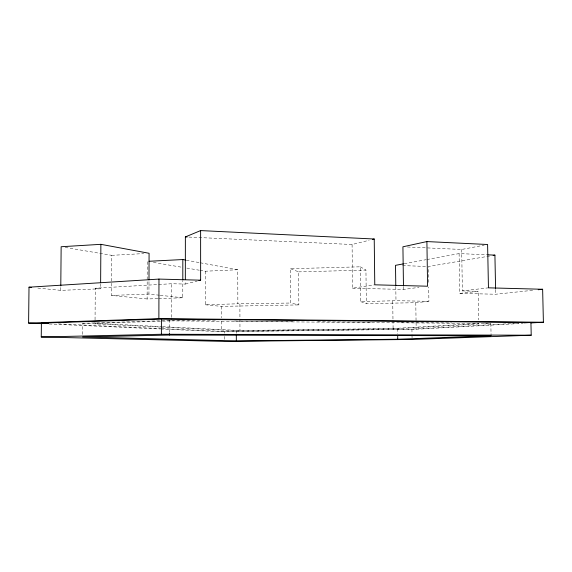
<?xml version="1.0" encoding="UTF-8"?>
<svg xmlns="http://www.w3.org/2000/svg" width="572" height="572" viewBox="0 0 572 572"><rect width="100%" height="100%" fill="white"/><g stroke="black" fill="none" stroke-linecap="round" stroke-linejoin="round"><path stroke-width="0.43" stroke-dasharray="2.86 2.15" d="M158.716 298.584L182.79 297.776L182.804 280.881M95.052 319.82L95.274 288.209L171.736 283.733L185.335 284.07L185.335 281.403M169.348 332.482L169.369 320.477L215.801 320.878M95.045 320.699L95.031 323.337L171.671 320.878L171.671 318.225M171.679 317.346L171.736 283.733M157.822 298.613L147.126 298.977L147.247 261.368M159.359 295.209L148.942 294.072L148.985 280.773M147.126 298.977L111.504 295.424L111.733 255.334L64.636 247.333M82.59 334.391L82.668 323.287L169.369 320.477M37.823 288.073L60.746 290.354L100.593 288.788L100.629 283.455M60.746 290.354L60.782 286.794M185.335 284.07L197.233 281.052M188.939 237.087L352.087 244.494L369.119 240.276M407.378 247.004L461.661 249.471L484.141 245.173M404.218 263.728L425.997 259.702M426.869 259.538L459.101 253.582L487.051 254.797M489.661 256.034L428.371 266.523L428.635 283.476M352.087 244.494L352.545 288.195L374.774 284.813M352.545 288.195L403.517 289.453L418.997 287.366M461.661 249.471L462.398 290.905L488.452 287.83M290.547 268.726L298.627 271.872L298.849 304.912L290.762 303.031L290.547 268.726L360.367 266.809L360.753 301.673L395.981 300.686L428.914 301.315L428.693 287.044M459.101 253.582L459.802 293.4L478.256 291.291L478.8 319.884M360.753 301.673L366.323 303.639L415.787 302.702L428.914 301.315M459.802 293.4L495.702 294.237L532.889 290.297M162.605 326.683L239.968 330.516L393.1 328.528L478.864 323.459L171.671 320.878M160.825 327.084L236.307 330.752L397.59 328.664L490.833 323.237L491.083 335.757M111.733 255.334L143.744 253.575M162.434 328.657L224.732 331.51L411.933 329.115L518.504 323.173M160.653 329.007L221.328 331.731L416.18 329.243L522.937 323.366M199.971 270.327L205.241 271.221L237.766 269.741L237.859 303.789L290.762 303.031M111.504 295.424L148.942 294.072M205.241 271.221L205.262 304.776L237.859 303.789M298.627 271.872L365.944 270.077L366.323 303.639M205.262 304.776L221.285 306.37L298.849 304.912M234.556 321.042L294.387 321.55M317.603 321.75L372.072 322.215M400.65 322.465L451.544 322.901M484.584 323.18L490.833 323.237M462.398 290.905L478.256 291.291M402.616 265.594L425.704 266.43M49.12 323.995L159.76 328.964M58.308 323.902L161.54 328.621M82.668 323.287L159.931 327.041M95.031 323.337L161.719 326.641M95.274 288.209L100.593 288.788M160.224 295.309L182.79 297.776M153.403 262.412L181.517 267.188M186.787 268.082L199.092 270.177M186.315 260.188L199.392 262.62M200.264 262.784L237.766 269.741M360.367 266.809L365.944 270.077M495.609 289.797L495.702 294.237M415.787 302.702L416.18 329.243M411.933 329.115L412.004 334.284M412.019 335.149L412.054 337.737M403.482 286.786L403.517 289.453M397.59 328.664L397.662 333.948M395.795 286.543L395.981 300.686M392.735 301.058L392.978 319.662M392.993 320.549L393.1 328.528M239.89 304.011L239.933 318.146M239.933 319.033L239.968 330.516M236.307 330.752L236.315 333.297M224.732 331.51L224.732 333.161M224.739 336.458L224.746 339.761M221.285 306.37L221.307 317.739M221.307 321.235L221.328 331.731"/><path stroke-width="0.86" d="M182.804 279.994L182.825 259.545L149.027 261.275M185.335 279.622L185.371 236.93L200.622 230.587L374.224 239.01L374.774 284.813L427.591 286.214L426.898 241.57L487.601 244.509L488.452 287.83L542.635 289.268L543.4 322.243L530.945 322.93M158.973 279.086L29.008 287.194L28.6 323.08L158.873 318.654L158.973 279.086L200.636 280.187L200.622 230.587M41.248 336.979L161.39 334.255L161.426 319.097L530.93 322.479L531.216 335.199L412.083 339.461L224.746 341.412L41.248 336.979L41.398 323.13L161.426 319.097M169.341 335.049L491.083 335.757L397.733 339.239L236.336 340.933L82.568 336.958L169.341 335.049L169.348 333.333M148.992 279.887L149.077 253.282L100.879 244.33L61.147 246.739L60.789 285.907M100.636 282.568L100.879 244.33M198.934 280.623L200.636 280.187M372.522 239.432L374.224 239.01M426.898 241.57L402.924 246.804L403.467 285.9M403.353 263.885L395.509 265.337L395.781 285.664M493.164 255.434L494.916 255.133L495.595 288.903M538.202 289.732L542.635 289.268M523.83 322.873L530.93 322.479M161.39 334.255L531.216 335.199M158.873 318.654L543.4 322.243M487.923 254.833L494.916 255.133M185.371 236.93L187.151 237.008M28.6 323.08L41.091 323.638M41.398 323.13L48.513 323.452M29.008 287.194L31.653 287.451M182.825 259.545L185.442 260.031M397.683 335.714L397.733 339.239M236.322 334.992L236.336 340.933"/></g></svg>
